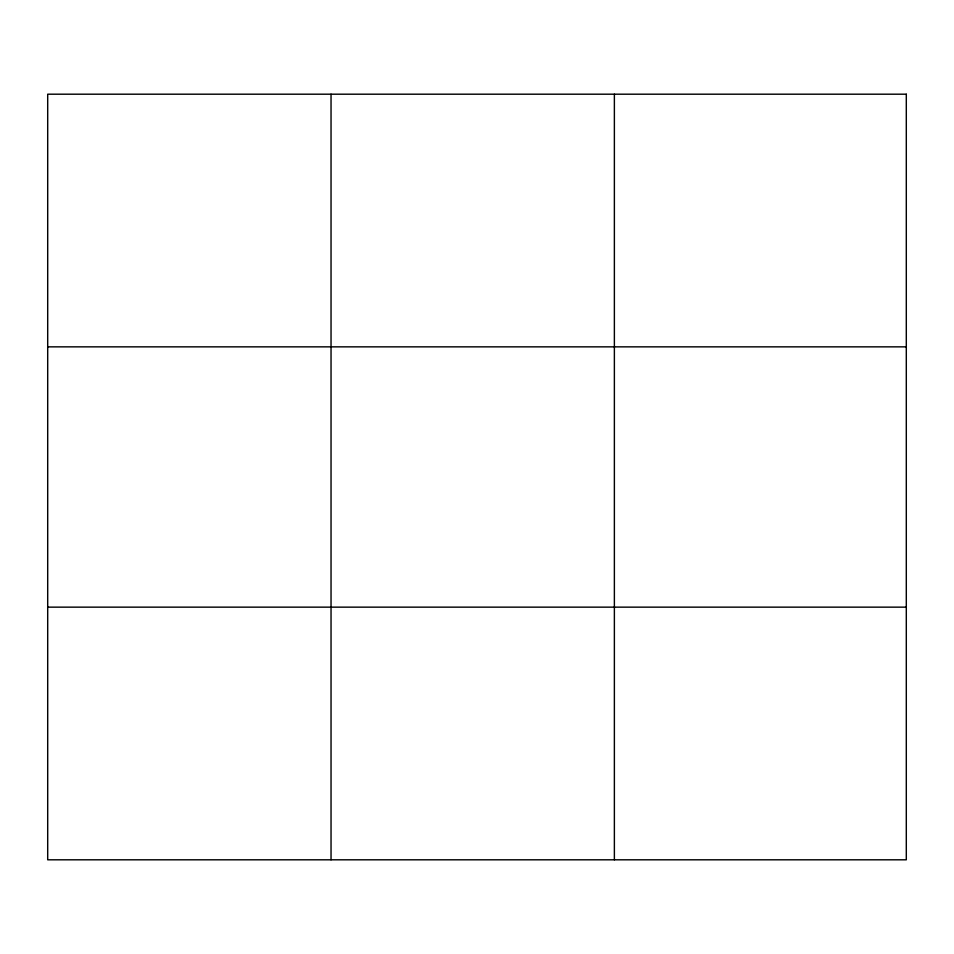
<?xml version="1.0" encoding="UTF-8"?>
<svg xmlns="http://www.w3.org/2000/svg" width="954" height="954" viewBox="0 0 954 954"><rect width="100%" height="100%" fill="white"/><g stroke="black" fill="none" stroke-linecap="round" stroke-linejoin="round"><path stroke-width="1.43" d="M331.038 94.196L331.038 859.804M614.376 94.196L614.376 859.804M47.7 346.851L906.3 346.851M47.7 607.149L906.3 607.149M906.3 94.196L906.3 859.804L47.7 859.804L47.7 94.196L906.3 94.196"/></g></svg>
